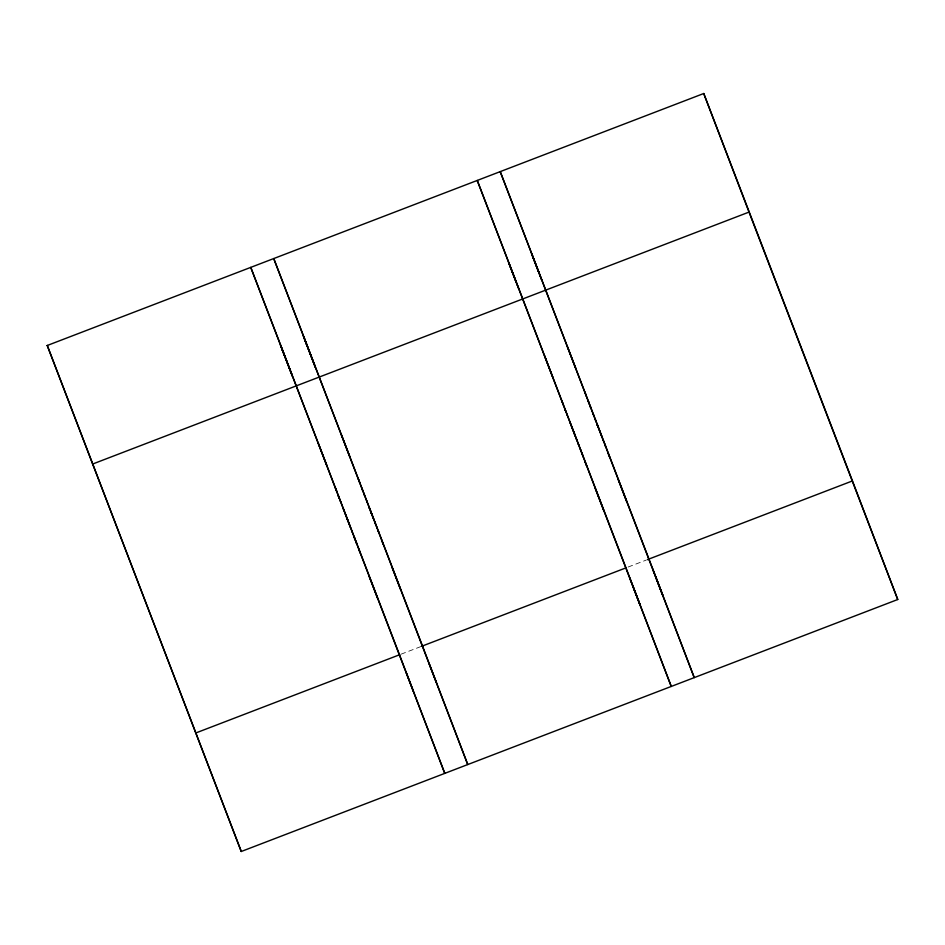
<?xml version="1.0" encoding="UTF-8"?>
<svg xmlns="http://www.w3.org/2000/svg" width="945" height="945" viewBox="0 0 945 945"><rect width="100%" height="100%" fill="white"/><g stroke="black" fill="none" stroke-linecap="round" stroke-linejoin="round"><path stroke-width="0.71" stroke-dasharray="4.72 3.54" d="M401.046 654.188L421.116 646.486M628.13 567.035L646.25 560.078"/><path stroke-width="1.42" d="M47.25 345.492L703.741 93.508L852.461 480.922L897.75 599.508L241.258 851.492L47.25 345.492L241.258 851.492M92.539 464.078L749.019 212.093L703.741 93.508M195.981 732.907L399.664 654.72M421.683 646.274L625.377 568.087M647.396 559.629L852.461 480.922M355.202 539.772L356.749 543.788M603.442 440.795L603.016 439.673M575.729 437.275L577.005 440.606M376.949 527.723L376.523 526.613M349.237 524.203L350.512 527.546M340.436 501.287L340.684 501.925M538.638 271.959L531.551 253.52L541.804 280.263M576.178 369.483L567.496 346.886M589.491 404.436L588.227 401.152L588.546 402.003M591.038 408.476L590.164 406.22L590.731 407.697M595.255 419.474L596.071 421.612L595.681 420.596M596.909 423.797L598.268 427.329L597.039 424.128M604.623 443.878L605.497 446.158L605.107 445.13M618.29 479.765L626.96 502.362M655.83 577.277L662.918 595.728L652.664 568.984M515.663 280.783L508.564 262.332L518.829 289.087M553.203 378.295L544.521 355.698M565.949 411.784L564.791 408.772L565.323 410.177M567.177 414.985L566.905 414.3M574.04 432.857L573.769 432.172M574.347 433.66L574.773 434.759M580.443 449.56L581.281 451.745L580.702 450.233M581.695 452.832L583.242 456.86L582.652 455.313M595.315 488.589L603.985 511.186M632.855 586.101L639.942 604.552L629.677 577.797M305.058 340.448L315.323 367.203L303.475 336.302L306.641 344.594M349.685 456.411L341.015 433.814M362.998 491.365L361.734 488.092L362.053 488.931M364.546 495.404L363.683 493.148L364.25 494.637M368.763 506.414L369.589 508.552L369.2 507.536M370.416 510.725L371.775 514.257M378.13 530.807L379.016 533.098L378.626 532.07M391.797 566.705L400.479 589.302M429.337 664.217L436.436 682.668M282.082 349.272L292.336 376.015L280.5 345.114L283.665 353.418M326.71 465.235L318.04 442.638M339.456 498.724L338.298 495.712L338.842 497.117M347.347 519.278L348.28 521.699M353.95 536.5L354.788 538.674L354.21 537.162M368.822 575.517L377.504 598.114M406.362 673.041L413.449 691.48M749.019 212.093L897.75 599.508M584.849 392.08L586.432 396.227M597.334 424.86L600.583 433.342M601.103 434.7L602.26 437.724M593.047 413.709L593.554 415.056M608.025 453.021L609.62 457.167M561.873 400.904L563.456 405.051M578.222 443.784L578.742 445.13M569.752 421.694L570.626 423.974M571.087 425.179L575.446 436.555M585.049 461.833L586.632 465.991M358.368 479.009L359.95 483.167M366.554 500.637L367.073 501.996M370.558 511.068L374.09 520.27M374.61 521.628L375.767 524.664M381.544 539.949L383.127 544.096M356.726 543.706L356.159 542.241M335.38 487.833L336.975 491.979M343.259 508.634L344.134 510.902M344.606 512.107L348.953 523.483M351.741 530.712L352.249 532.059M358.568 548.773L360.151 552.919M648.955 559.038L500.224 171.624L694.244 677.624L648.955 559.038M625.98 567.862L477.249 180.448L671.257 686.448L625.98 567.862M422.462 645.967L273.743 258.552L467.751 764.552L422.462 645.967M399.487 654.791L250.756 267.376L444.776 773.376L399.487 654.791"/></g></svg>
